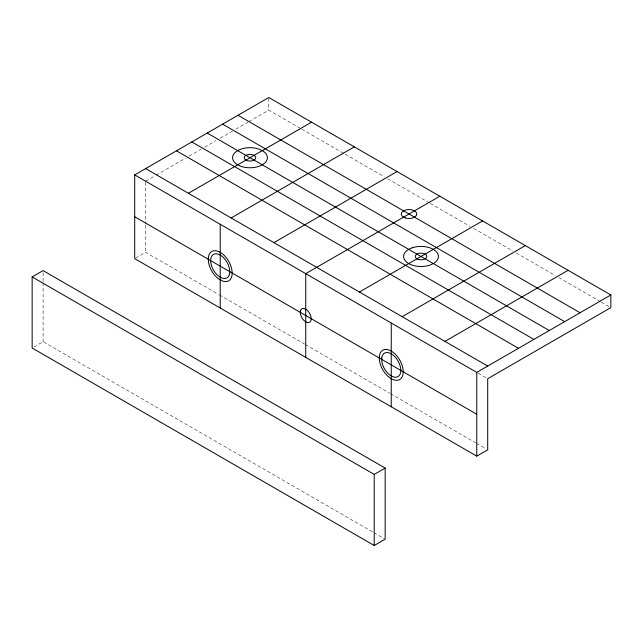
<?xml version="1.0" encoding="UTF-8"?>
<svg xmlns="http://www.w3.org/2000/svg" width="643" height="643" viewBox="0 0 643 643"><rect width="100%" height="100%" fill="white"/><g stroke="black" fill="none" stroke-linecap="round" stroke-linejoin="round"><path stroke-width="0.48" stroke-dasharray="3.21 2.41" d="M145.656 181.23L155.188 175.716M156.056 175.218L185.546 158.194M189.01 156.193L201.155 149.184M204.619 147.183L215.895 140.672M220.227 138.165L232.372 131.156M235.836 129.155L247.981 122.146M248.849 121.648L268.79 110.13L300.916 128.68M135.544 258.156L145.656 252.321L218.58 294.422M33.838 347.051L43.097 341.706L372.996 532.171M301.784 129.179L344.326 153.741M345.195 154.24L384.257 176.793M387.729 178.802L429.403 202.858M430.271 203.357L470.21 226.416M473.682 228.418L512.744 250.979M516.216 252.98L555.287 275.534M558.759 277.543L600.433 301.599M601.301 302.106L610.85 307.619M478.159 373.197L487.707 378.711M219.448 294.928L304.525 344.045M305.393 344.552L389.61 393.17M390.478 393.669L475.555 442.786M476.423 443.292L485.971 448.806M373.864 532.669L384.289 538.689M268.79 98.467L268.79 110.13M145.656 182.226L145.656 224.286M145.656 225.283L145.656 252.321M43.097 272.608L43.097 281.626M43.097 282.623L43.097 341.706"/><path stroke-width="0.96" d="M134.708 174.904L268.79 97.495L610.85 294.976L610.85 307.619L487.707 378.711L487.707 449.803L476.76 456.128L134.708 258.639L134.708 174.904L476.76 372.393L610.85 294.976M32.15 276.924L43.097 270.607L385.157 468.096L385.157 539.188L374.21 545.505L32.15 348.024L32.15 276.924L374.21 474.413L385.157 468.096M188.407 193.27L311.55 122.178M231.167 217.961L354.309 146.861M273.926 242.644L397.061 171.552M439.82 196.236L305.738 273.645L305.738 357.379M359.437 292.018L482.58 220.919M402.196 316.702L525.339 245.602M444.956 341.385L568.09 270.293M238.006 115.266L580.066 312.747M222.615 124.155L564.675 321.637M207.223 133.037L549.283 330.526M191.831 141.926L533.891 339.408M176.439 150.816L518.491 348.297M145.656 168.587L487.707 366.068M134.708 216.771L476.76 414.261M476.76 372.393L476.76 456.128M391.249 323.019L391.249 406.754M374.21 474.413L374.21 545.505M220.219 224.278L220.219 308.013M381.781 357.741L381.725 360.594A13.543 7.82 60 0 0 389.795 374.982L392.294 376.485A13.543 7.82 60 0 0 400.718 372.032L400.766 369.178A13.543 7.82 60 0 0 392.704 354.799L390.205 353.288A13.543 7.82 60 0 0 381.781 357.741M300.402 311.011L300.265 312.578A7.74 4.469 60 0 0 304.501 320.961L305.923 321.942A7.74 4.469 60 0 0 311.067 320.021L311.204 318.454A7.74 4.469 60 0 0 306.968 310.071L305.546 309.09A7.74 4.469 60 0 0 300.402 311.011M237.982 150.438L235.129 152.479A17.417 10.055 0 0 0 237.355 164.648L240.892 166.304A17.417 10.055 0 0 0 261.974 165.01L264.836 162.976A17.417 10.055 0 0 0 262.601 150.8L259.073 149.152A17.417 10.055 0 0 0 237.982 150.438M412.203 247.796L408.61 249.404A17.417 10.055 0 0 0 405.982 261.548L408.771 263.622A17.417 10.055 0 0 0 429.813 265.141L433.406 263.534A17.417 10.055 0 0 0 436.034 251.381L433.245 249.315A17.417 10.055 0 0 0 412.203 247.796M220.308 252.369L217.205 251.027A16.927 9.774 60 0 0 208.252 259.129L208.629 262.931A16.927 9.774 60 0 0 220.131 279.914L223.234 281.264A16.927 9.774 60 0 0 232.195 273.162L231.81 269.361A16.927 9.774 60 0 0 220.308 252.369M379.274 357.974A16.927 9.774 60 0 0 397.237 380.318A16.927 9.774 60 0 0 397.237 356.375A16.927 9.774 60 0 0 379.274 357.974M405.162 217.881A7.74 4.469 0 0 0 416.777 214.006A7.74 4.469 0 0 0 405.162 210.14A7.74 4.469 0 0 0 405.162 217.881M210.647 260.616A13.543 7.82 60 0 0 225.01 278.483A13.543 7.82 60 0 0 225.01 259.33A13.543 7.82 60 0 0 210.647 260.616M418.103 259.37A5.803 3.352 0 0 0 426.815 256.469A5.803 3.352 0 0 0 418.103 253.567A5.803 3.352 0 0 0 418.103 259.37M245.875 160.091A5.803 3.352 0 0 0 255.584 158.596A5.803 3.352 0 0 0 248.479 154.489A5.803 3.352 0 0 0 245.875 160.091"/></g></svg>
